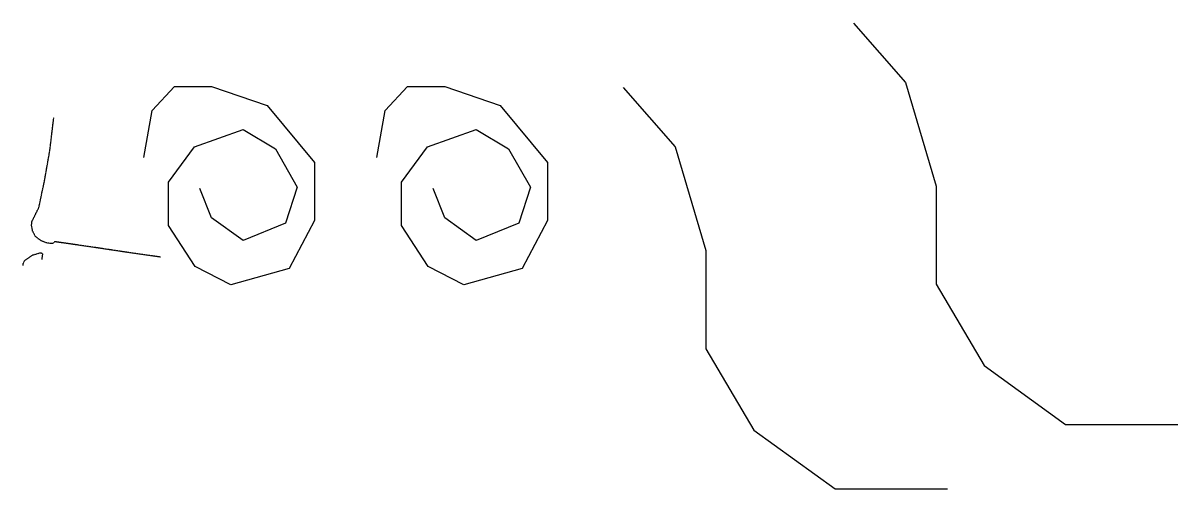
# Model space of a CAD drawing. Header units: inches. Extents: x 190110 to 190840, y 659234 to 659529.
import ezdxf

# ---------------------------------------------------------------- set-up
doc = ezdxf.new("R2010")
doc.units = ezdxf.units.IN
doc.header["$MEASUREMENT"] = 0
doc.linetypes.add('HIDDEN', pattern=[0.375, 0.25, -0.125])
doc.layers.add('1EVEN-SAFA', color=6, linetype='HIDDEN')

msp = doc.modelspace()

# ---------------------------------------------------------------- linework, layer by layer
for points in [[(190634.8, 659528.73), (190667.58, 659491.13), (190687.13, 659425.48), (190687.13, 659363.38), (190717.33, 659311.92), (190768.85, 659274.66), (190839.91, 659274.66)], [(190185.92, 659443.56), (190191.12, 659473.43), (190205.43, 659488.58), (190228.83, 659488.58), (190263.94, 659476.46), (190293.85, 659440.53), (190293.85, 659403.73), (190277.81, 659373.42), (190240.97, 659363.03), (190218.43, 659374.72), (190201.53, 659400.7), (190201.53, 659427.97), (190218, 659450.49), (190248.77, 659461.31), (190269.14, 659449.19), (190283.01, 659424.94), (190275.64, 659402), (190248.77, 659391.17), (190228.83, 659405.46), (190221.46, 659424.08)], [(190333.3, 659443.56), (190338.5, 659473.43), (190352.8, 659488.58), (190376.21, 659488.58), (190411.32, 659476.46), (190441.22, 659440.53), (190441.22, 659403.73), (190425.19, 659373.42), (190388.34, 659363.03), (190365.8, 659374.72), (190348.9, 659400.7), (190348.9, 659427.97), (190365.37, 659450.49), (190396.15, 659461.31), (190416.52, 659449.19), (190430.39, 659424.94), (190423.02, 659402), (190396.15, 659391.17), (190376.21, 659405.46), (190368.84, 659424.08)], [(190489.09, 659487.96), (190521.88, 659450.36), (190541.42, 659384.71), (190541.42, 659322.61), (190571.62, 659271.15), (190623.14, 659233.89), (190694.2, 659233.89)]]:
    msp.add_lwpolyline(points)
at = {"layer": '1EVEN-SAFA'}
for points, elevation in [([(190196.53, 659380.6), (190183.94, 659382.38), (190175.87, 659383.55), (190163.9, 659385.35), (190156.98, 659386.38), (190140.34, 659388.81), (190131.39, 659390.07), (190129.68, 659390.34), (190128.04, 659389.13), (190124.46, 659389.6), (190121.15, 659390.83), (190119.12, 659392.25), (190117.22, 659393.95), (190115.64, 659397.12), (190114.94, 659400.58), (190115.15, 659403.06), (190119.57, 659411.98), (190121.63, 659421.83), (190123.1, 659428.6), (190126.5, 659448.02), (190129.01, 659468.87)], 36.66), ([(190109.71, 659375.39), (190109.6, 659376.29), (190110.65, 659378.59), (190115.59, 659381.96), (190120.42, 659383.29), (190120.96, 659383.29), (190121.53, 659383.04), (190121.87, 659382.61), (190121.36, 659379.18)], 36.69)]:
    msp.add_lwpolyline(points, dxfattribs=dict(at, elevation=elevation))

doc.saveas('drawing.dxf')
